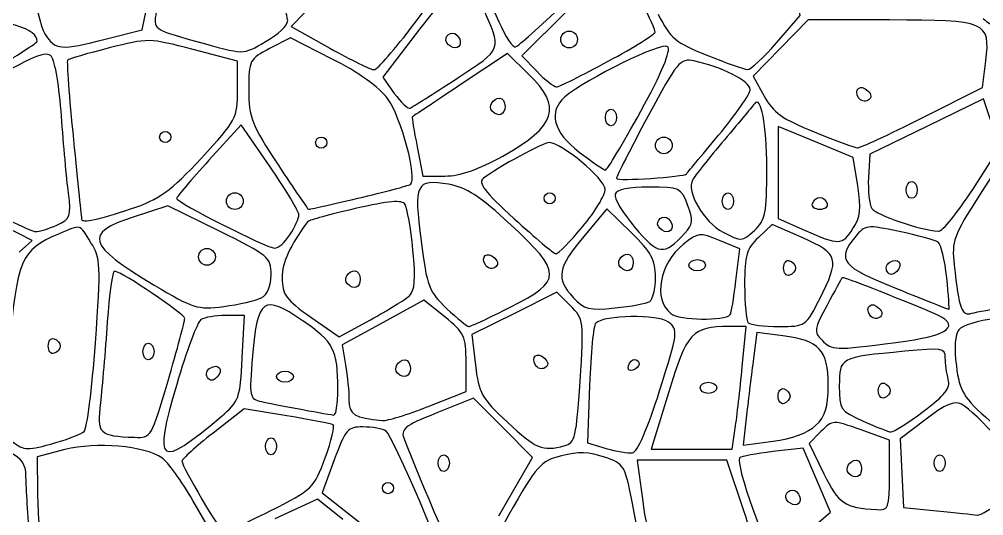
# Model space of a CAD drawing. Extents: x 1 to 601, y -4 to 449.
# Drawn here: x 318.7 to 448.6, y 280.4 to 347.2 of the extents above; entities that cross this region are included whole.
import ezdxf

# ---------------------------------------------------------------- set-up
doc = ezdxf.new("R2010")
doc.units = 0
doc.layers.get('0').update_dxf_attribs({"linetype": 'CONTINUOUS'})

msp = doc.modelspace()

# ---------------------------------------------------------------- linework, layer by layer
at = {"color": 7}
for points in [[(371.888093, 346.600628), (376.525215, 352.74903), (371.56098, 355.267253), (366.596745, 357.785483), (360.962655, 352.02222), (355.328558, 346.258965), (360.53976, 343.33203)], [(420.673875, 344.059155), (423.846788, 347.743538), (422.361375, 355.828448)], [(330.489315, 344.578905), (335.285933, 345.783773), (336.014333, 349.266405)], [(392.395943, 348.268883), (386.39898, 342.307095), (388.402793, 340.215563)], [(435.89193, 347.12403), (424.944585, 347.12403), (421.22886, 343.351583), (417.513128, 339.579128), (419.007053, 336.87138)], [(372.622605, 345.906773), (367.655213, 339.439523), (369.21783, 337.245023)], [(360.865253, 341.872335), (355.229543, 344.712998), (352.427753, 343.2756)], [(348.12597, 337.687575), (348.12597, 341.568518), (342.12972, 343.147448)], [(387.291998, 339.83691), (384.458018, 342.604215), (378.104498, 338.382465)], [(440.285828, 333.95382), (448.420703, 338.03361), (448.849448, 341.64132)], [(447.080175, 324.325298), (450.732953, 330.026565), (449.625788, 333.275903), (448.51863, 336.525233), (440.8848, 332.796758), (433.25097, 329.068283), (433.05558, 325.90866)], [(352.484798, 327.382673), (348.593618, 333.01146), (344.267423, 328.255245)], [(431.612873, 324.801938), (431.00097, 328.63182), (425.93847, 330.706208), (420.87597, 332.780595), (420.87597, 326.591115), (420.87597, 320.401635), (424.43847, 318.837593)], [(372.29334, 330.06153), (373.074735, 326.12403), (376.040993, 326.12403)], [(457.441852, 324.53121), (451.632727, 329.214862), (447.912382, 323.408122)], [(345.68847, 318.706793), (338.75097, 322.128083), (334.06347, 320.606648)], [(318.723113, 315.86013), (320.445248, 317.450587), (312.723113, 321.373868)], [(401.111077, 318.51597), (397.846185, 321.720217), (394.736077, 318.005543)], [(424.210605, 317.791373), (420.070845, 319.583715), (418.223408, 317.848133)], [(415.207162, 312.030533), (415.726162, 316.312035), (412.97457, 317.461725)], [(392.938852, 308.65206), (391.112242, 310.478663), (385.381185, 307.64286), (379.65012, 304.80705), (380.13516, 300.68016)], [(376.0374, 307.154115), (373.198838, 309.435255), (367.707668, 306.416265), (362.216505, 303.397275), (362.66298, 300.698152)], [(348.750892, 301.650503), (349.03992, 307.37403), (346.520445, 307.362555)], [(357.965018, 307.149203), (361.804057, 304.461713), (366.027518, 306.785438)], [(416.05521, 300.43653), (416.569785, 305.87403), (414.271702, 305.87403)], [(421.519807, 304.622528), (418.038637, 305.073038), (417.61224, 301.911038)], [(373.7949, 295.117523), (378.87597, 297.111008), (378.87597, 300.991995)], [(395.497275, 297.996877), (395.209028, 290.210175), (397.730003, 289.476443)], [(383.283248, 280.37403), (387.823095, 288.24903), (383.854868, 292.23555), (379.886633, 296.222062), (374.923733, 294.235275)], [(406.116885, 296.9505), (403.803172, 289.37403), (409.243717, 289.37403), (414.684255, 289.37403), (415.112445, 292.18653)], [(354.753645, 293.859217), (349.006313, 294.813922), (344.816145, 291.541358)], [(416.680762, 294.326625), (416.175667, 289.904213), (420.213322, 290.437973)], [(440.800478, 293.42013), (437.307533, 290.753062), (437.529255, 286.12605), (437.75097, 281.49903), (442.25097, 281.062613)], [(426.649118, 291.730507), (425.056628, 290.138025), (427.05525, 286.062915)], [(435.87597, 285.850875), (435.87597, 290.577712), (432.058785, 291.950355)], [(324.878685, 289.302248), (321.12597, 288.340455), (321.19167, 283.419742)], [(424.585298, 278.003355), (427.919633, 280.878623), (426.085298, 285.183075), (424.25097, 289.487535), (420.1644, 289.031707)], [(361.134578, 287.928802), (359.518178, 283.48491), (367.134578, 277.469145)], [(416.231468, 281.19654), (413.991953, 287.87403), (407.962335, 287.87403), (401.932725, 287.87403), (402.44628, 283.93653)], [(340.66185, 274.420725), (344.82273, 277.765005), (342.100568, 282.473003)], [(362.308628, 279.91734), (358.866285, 282.637462), (353.121128, 279.983032)], [(398.00412, 269.194425), (402.290512, 276.76482), (401.270745, 282.064575)]]:
    msp.add_lwpolyline(points, dxfattribs=at)
for points in [[(371.888093, 346.600628)], [(330.489315, 344.578905)], [(351.961358, 344.262135)], [(376.283003, 344.072205)], [(391.62597, 344.49903)], [(420.673875, 344.059155)], [(398.008095, 341.567078)], [(377.62311, 339.24903)], [(431.727668, 336.661695)], [(382.396358, 334.85364)], [(397.62597, 333.99903)], [(402.388485, 334.832708)], [(440.285828, 333.95382)], [(337.62597, 331.37403)], [(358.62597, 330.62403)], [(404.37597, 330.24903)], [(383.82825, 328.820093)], [(419.364488, 327.192262)], [(408.548798, 326.410928)], [(438.12597, 324.24903)], [(447.080175, 324.325298)], [(346.62597, 322.74903)], [(364.31934, 323.139975)], [(389.37597, 323.12403)], [(413.37597, 322.74903)], [(425.519723, 322.43028)], [(333.720915, 321.6897)], [(323.79174, 319.52907)], [(355.164713, 318.222645)], [(394.55613, 319.290615)], [(404.783003, 319.322205)], [(408.310103, 318.413123)], [(430.964115, 319.048043)], [(342.87597, 315.24903)], [(381.477668, 314.161695)], [(399.646358, 313.85364)], [(408.87597, 314.12403)], [(421.62597, 313.74903)], [(435.57339, 313.25688)], [(362.896358, 311.60364)], [(443.583998, 312.43653)], [(351.31347, 309.73677)], [(371.244225, 310.011638)], [(403.606688, 309.237112)], [(426.488333, 309.5991)], [(384.89472, 308.508458)], [(414.44412, 307.473577)], [(433.227668, 307.411695)], [(322.62597, 303.24903)], [(436.717883, 303.716408)], [(335.37597, 302.49903)], [(388.227667, 300.661695)], [(400.73847, 300.58653)], [(344.07339, 299.00688)], [(353.37597, 299.12403)], [(369.646358, 299.60364)], [(338.755838, 298.56153)], [(361.615733, 297.43653)], [(410.37597, 297.62403)], [(404.926253, 297.207848)], [(420.87597, 296.49903)], [(434.37597, 297.24903)], [(373.7949, 295.117523)], [(345.856417, 293.720723)], [(440.433413, 294.43653)], [(425.93847, 292.55361)], [(323.663955, 290.250465)], [(351.87597, 289.74903)], [(392.096085, 289.822583)], [(375.12597, 287.49903)], [(441.87597, 287.49903)], [(430.396358, 286.10364)], [(435.87597, 285.850875)], [(367.62597, 284.12403)], [(422.033003, 282.572205)], [(352.516328, 281.068905)]]:
    msp.add_lwpolyline(points, close=True, dxfattribs=at)
for points in [[(319.898385, 360.25215), (319.250573, 358.563968), (321.006233, 347.043488), (322.18563, 345.243495)], [(354.87597, 347.034428), (354.87597, 347.658233), (353.441595, 351.979598), (351.68847, 356.637465)], [(385.167563, 356.278275), (380.125283, 353.205893), (380.259233, 353.881133), (383.302065, 346.87407)], [(378.572888, 352.37403), (378.032295, 352.37403), (375.354668, 349.463768), (372.622605, 345.906773)], [(385.545968, 343.49907), (385.914338, 343.636545), (388.816575, 346.226798), (391.99539, 349.255185)], [(404.345055, 345.504578), (404.32803, 345.776528), (403.568678, 347.495805), (402.657555, 349.325198)], [(321.119558, 344.257958), (321.140558, 345.926333), (317.867963, 346.939935), (307.399928, 348.507233)], [(337.165365, 348.183848), (336.755348, 345.87105), (336.76059, 345.867098), (342.252953, 344.33961)], [(377.62311, 339.24903), (383.858625, 343.338045), (383.724428, 342.950115), (381.01908, 349.065998)], [(448.492095, 347.31153), (449.970195, 346.12773), (449.111798, 345.94548), (456.72648, 349.059825)], [(351.961358, 344.262135), (353.564393, 345.163095), (354.87597, 346.410623), (354.87597, 347.034428)], [(383.302065, 346.87407), (384.167843, 344.880345), (385.177605, 343.361595), (385.545968, 343.49907)], [(404.72541, 347.924468), (406.376558, 344.666093), (407.080193, 344.07318), (411.28791, 342.39462)], [(448.849448, 341.64132), (449.473755, 346.89459), (448.931505, 347.12403), (435.89193, 347.12403)], [(366.50097, 340.42866), (366.91347, 340.441635), (369.337673, 343.219013), (371.888093, 346.600628)], [(376.283003, 344.072205), (375.770693, 344.901128), (376.953803, 345.796193), (377.64636, 345.103643)], [(391.62597, 344.49903), (391.62597, 345.11778), (392.13222, 345.62403), (392.75097, 345.62403)], [(392.75097, 345.62403), (393.36972, 345.62403), (393.87597, 345.11778), (393.87597, 344.49903)], [(398.008095, 341.567078), (401.51043, 343.460753), (404.362058, 345.232628), (404.345055, 345.504578)], [(312.209168, 338.68653), (317.106353, 341.470905), (321.116033, 343.97805), (321.119558, 344.257958)], [(322.18563, 345.243495), (323.628855, 343.04085), (324.188115, 342.99609), (330.489315, 344.578905)], [(342.12972, 343.147448), (336.215535, 344.70477), (336.06063, 344.70765), (330.812115, 343.357605)], [(342.252953, 344.33961), (349.340595, 342.36846), (348.60249, 342.374348), (351.961358, 344.262135)], [(377.420235, 343.37403), (377.03208, 343.37403), (376.520325, 343.688213), (376.283003, 344.072205)], [(377.64636, 345.103643), (378.359453, 344.39055), (378.226553, 343.37403), (377.420235, 343.37403)], [(392.75097, 343.37403), (392.13222, 343.37403), (391.62597, 343.88028), (391.62597, 344.49903)], [(406.026623, 343.523378), (405.309053, 344.240948), (395.121315, 339.26244), (392.18847, 336.760988)], [(393.87597, 344.49903), (393.87597, 343.88028), (393.36972, 343.37403), (392.75097, 343.37403)], [(416.75097, 340.44462), (417.16347, 340.40622), (418.928783, 342.032738), (420.673875, 344.059155)], [(323.080538, 342.1896), (322.393493, 343.065052), (320.704755, 342.356745), (313.25097, 338.066775)], [(330.812115, 343.357605), (327.885375, 342.604778), (325.37325, 341.871308), (325.22961, 341.727675)], [(352.427753, 343.2756), (349.707345, 341.87994), (349.62597, 341.718728), (349.62597, 337.724903)], [(360.53976, 343.33203), (363.40593, 341.722215), (366.08847, 340.4157), (366.50097, 340.42866)], [(402.388485, 334.832708), (405.23025, 340.007985), (406.502618, 343.047383), (406.026623, 343.523378)], [(324.413235, 334.19079), (324.136515, 338.008755), (323.5368, 341.608223), (323.080538, 342.1896)], [(325.22961, 341.727675), (325.085978, 341.584043), (325.446893, 336.748838), (326.031638, 330.982778)], [(368.309168, 336.56997), (367.217213, 338.056575), (364.26861, 340.15689), (360.865253, 341.872335)], [(391.023413, 338.12403), (391.36266, 338.12403), (394.505768, 339.673403), (398.008095, 341.567078)], [(409.536518, 341.62182), (407.699258, 341.996378), (407.298645, 341.512568), (403.349018, 334.14927)], [(417.12597, 337.781648), (417.12597, 338.867768), (413.131508, 340.88892), (409.536518, 341.62182)], [(411.28791, 342.39462), (413.880098, 341.360535), (416.33847, 340.483035), (416.75097, 340.44462)], [(388.402793, 340.215563), (389.504888, 339.06522), (390.684173, 338.12403), (391.023413, 338.12403)], [(371.342513, 335.27478), (371.651648, 335.398118), (374.477918, 337.18653), (377.62311, 339.24903)], [(383.82825, 328.820093), (391.054868, 332.861445), (391.84896, 335.387153), (387.291998, 339.83691)], [(343.241543, 328.530998), (347.945145, 333.611325), (348.12597, 333.95031), (348.12597, 337.687575)], [(349.62597, 337.724903), (349.62597, 334.021808), (350.018633, 333.01557), (353.56347, 327.63471)], [(378.104498, 338.382465), (374.61006, 336.06051), (371.697188, 334.12434), (371.631458, 334.07988)], [(412.861298, 331.604213), (415.206863, 334.412063), (417.12597, 337.191908), (417.12597, 337.781648)], [(431.72769, 336.661695), (431.015033, 337.814805), (431.991203, 338.558798), (432.95382, 337.59618)], [(432.95382, 337.59618), (433.492455, 337.057545), (433.505393, 336.63804), (432.99312, 336.32145)], [(371.382855, 325.003283), (372.396495, 325.62975), (370.158233, 334.052633), (368.309168, 336.56997)], [(369.21783, 337.245023), (370.07727, 336.038048), (371.033378, 335.151435), (371.342513, 335.27478)], [(382.396358, 334.85364), (381.79716, 335.452838), (382.4745, 336.62403), (383.420235, 336.62403)], [(383.420235, 336.62403), (383.80839, 336.62403), (384.12597, 336.11778), (384.12597, 335.49903)], [(392.18847, 336.760988), (389.884838, 334.796205), (390.603803, 332.001833), (394.09404, 329.35467)], [(419.364488, 327.192263), (419.354588, 333.04371), (418.582575, 337.053525), (417.69711, 335.85231)], [(419.007053, 336.87138), (420.21912, 334.674495), (421.491473, 333.76638), (425.75097, 332.058075)], [(432.99312, 336.32145), (432.57318, 336.061913), (432.003728, 336.215025), (431.727668, 336.661695)], [(384.12597, 335.49903), (384.12597, 334.339223), (383.241, 334.009005), (382.396358, 334.85364)], [(397.62597, 333.99903), (397.62597, 334.61778), (397.96347, 335.12403), (398.37597, 335.12403)], [(398.37597, 335.12403), (398.78847, 335.12403), (399.12597, 334.61778), (399.12597, 333.99903)], [(417.69711, 335.85231), (417.553883, 335.658007), (415.737068, 333.47403), (413.659748, 330.99903)], [(325.347225, 323.84157), (325.110248, 325.71567), (324.689955, 330.372817), (324.413235, 334.19079)], [(371.631458, 334.07988), (371.565758, 334.035405), (371.863575, 332.227155), (372.29334, 330.06153)], [(398.37597, 332.87403), (397.96347, 332.87403), (397.62597, 333.38028), (397.62597, 333.99903)], [(397.634663, 326.91717), (397.84569, 326.89347), (399.984915, 330.455438), (402.388485, 334.832708)], [(399.12597, 333.99903), (399.12597, 333.38028), (398.78847, 332.87403), (398.37597, 332.87403)], [(403.349018, 334.14927), (401.026343, 329.8191), (399.12597, 326.056478), (399.12597, 325.787888)], [(431.575965, 329.91327), (431.89221, 329.89167), (435.81165, 331.70994), (440.285828, 333.95382)], [(337.62597, 331.37403), (337.62597, 331.78653), (337.96347, 332.12403), (338.37597, 332.12403)], [(338.37597, 330.62403), (337.96347, 330.62403), (337.62597, 330.96153), (337.62597, 331.37403)], [(338.37597, 332.12403), (338.78847, 332.12403), (339.12597, 331.78653), (339.12597, 331.37403)], [(339.12597, 331.37403), (339.12597, 330.96153), (338.78847, 330.62403), (338.37597, 330.62403)], [(358.62597, 330.62403), (358.62597, 331.03653), (358.96347, 331.37403), (359.37597, 331.37403)], [(359.37597, 331.37403), (359.78847, 331.37403), (360.12597, 331.03653), (360.12597, 330.62403)], [(404.37597, 330.24903), (404.37597, 330.86778), (404.88222, 331.37403), (405.50097, 331.37403)], [(405.50097, 331.37403), (406.11972, 331.37403), (406.62597, 330.86778), (406.62597, 330.24903)], [(408.548798, 326.410928), (408.575123, 326.459378), (410.515725, 328.796363), (412.861298, 331.604213)], [(425.75097, 332.058075), (428.63847, 330.900015), (431.25972, 329.934855), (431.575965, 329.91327)], [(326.031638, 330.982778), (326.616383, 325.216718), (327.10182, 320.414655), (327.110393, 320.31153)], [(359.37597, 329.87403), (358.96347, 329.87403), (358.62597, 330.21153), (358.62597, 330.62403)], [(360.12597, 330.62403), (360.12597, 330.21153), (359.78847, 329.87403), (359.37597, 329.87403)], [(390.103553, 330.62403), (389.278883, 330.62403), (383.20629, 327.347048), (381.236123, 325.838858)], [(397.59672, 324.353115), (397.567845, 325.731803), (391.722068, 330.62403), (390.103553, 330.62403)], [(405.50097, 329.12403), (404.88222, 329.12403), (404.37597, 329.63028), (404.37597, 330.24903)], [(406.62597, 330.24903), (406.62597, 329.63028), (406.11972, 329.12403), (405.50097, 329.12403)], [(413.659748, 330.99903), (411.582428, 328.52403), (409.657898, 326.112023), (409.383008, 325.639013)], [(333.720915, 321.6897), (337.646408, 323.015363), (339.105885, 324.064103), (343.241543, 328.530998)], [(376.040993, 326.12403), (378.051803, 326.12403), (380.56011, 326.99244), (383.82825, 328.820093)], [(394.09404, 329.35467), (395.83035, 328.037768), (397.423628, 326.940893), (397.634663, 326.91717)], [(344.267423, 328.255245), (341.88801, 325.639328), (339.926543, 323.320913), (339.908595, 323.10321)], [(356.37597, 320.912573), (356.37597, 321.3753), (354.624938, 324.286845), (352.484798, 327.382673)], [(353.56347, 327.63471), (355.729095, 324.347415), (357.572273, 321.650213), (357.659423, 321.64092)], [(417.68847, 318.81564), (419.201198, 320.22291), (419.374778, 321.090473), (419.364488, 327.192262)], [(399.12597, 325.787888), (399.12597, 325.412115), (408.337208, 326.021168), (408.548798, 326.410928)], [(433.05558, 325.90866), (432.94812, 324.170865), (433.15038, 322.305165), (433.505048, 321.76266)], [(364.31934, 323.139975), (367.895138, 323.973743), (371.07372, 324.812228), (371.382855, 325.003283)], [(376.52949, 325.015335), (372.136793, 325.757475), (371.82504, 325.116308), (372.817815, 317.38176)], [(384.851415, 319.617038), (380.792858, 323.374635), (378.87429, 324.619185), (376.52949, 325.015335)], [(381.236123, 325.838858), (380.439068, 325.228695), (381.324323, 324.055583), (385.361123, 320.372535)], [(403.524045, 324.62403), (400.774673, 324.62403), (399.137918, 324.289733), (398.933925, 323.68653)], [(408.69978, 322.232588), (407.830448, 324.535725), (407.639333, 324.62403), (403.524045, 324.62403)], [(409.383008, 325.639013), (408.47145, 324.07044), (410.869763, 319.920338), (413.471468, 318.56424)], [(430.964115, 319.048043), (431.972985, 320.58777), (432.102563, 321.73701), (431.612873, 324.801938)], [(438.12597, 324.24903), (438.12597, 324.86778), (438.46347, 325.37403), (438.87597, 325.37403)], [(438.87597, 325.37403), (439.28847, 325.37403), (439.62597, 324.86778), (439.62597, 324.24903)], [(323.79174, 319.52907), (325.626053, 320.36484), (325.745108, 320.694907), (325.347225, 323.84157)], [(346.62597, 322.74903), (346.62597, 323.36778), (347.13222, 323.87403), (347.75097, 323.87403)], [(347.75097, 323.87403), (348.36972, 323.87403), (348.87597, 323.36778), (348.87597, 322.74903)], [(389.37597, 323.12403), (389.37597, 323.53653), (389.71347, 323.87403), (390.12597, 323.87403)], [(390.12597, 323.87403), (390.53847, 323.87403), (390.87597, 323.53653), (390.87597, 323.12403)], [(394.55613, 319.290615), (396.244545, 321.307238), (397.612808, 323.585363), (397.59672, 324.353115)], [(398.933925, 323.68653), (398.75955, 323.170905), (399.95598, 321.157208), (401.592653, 319.21164)], [(413.37597, 322.74903), (413.37597, 323.36778), (413.71347, 323.87403), (414.12597, 323.87403)], [(414.12597, 323.87403), (414.53847, 323.87403), (414.87597, 323.36778), (414.87597, 322.74903)], [(438.87597, 323.12403), (438.46347, 323.12403), (438.12597, 323.63028), (438.12597, 324.24903)], [(439.62597, 324.24903), (439.62597, 323.63028), (439.28847, 323.12403), (438.87597, 323.12403)], [(442.464188, 318.691095), (442.993958, 318.654195), (445.071158, 321.1896), (447.080175, 324.325298)], [(447.912382, 323.408122), (444.50847, 318.095272), (444.22524, 317.30997), (444.58242, 314.17521)], [(312.31347, 322.83375), (316.541595, 320.544615), (320.406968, 318.660968), (320.903183, 318.647857)], [(339.908595, 323.10321), (339.867345, 322.602653), (351.95541, 316.477868), (353.102213, 316.418265)], [(347.75097, 321.62403), (347.13222, 321.62403), (346.62597, 322.13028), (346.62597, 322.74903)], [(348.87597, 322.74903), (348.87597, 322.13028), (348.36972, 321.62403), (347.75097, 321.62403)], [(357.659423, 321.64092), (357.74658, 321.63162), (360.743535, 322.3062), (364.31934, 323.139975)], [(370.667078, 322.30752), (370.275495, 322.941105), (368.500898, 322.789005), (363.96672, 321.733223)], [(371.718608, 316.179893), (371.433225, 319.07607), (370.960035, 321.833498), (370.667078, 322.30752)], [(390.12597, 322.37403), (389.71347, 322.37403), (389.37597, 322.71153), (389.37597, 323.12403)], [(390.87597, 323.12403), (390.87597, 322.71153), (390.53847, 322.37403), (390.12597, 322.37403)], [(408.310103, 318.413123), (409.412205, 319.630935), (409.469573, 320.193188), (408.69978, 322.232588)], [(414.12597, 321.62403), (413.71347, 321.62403), (413.37597, 322.13028), (413.37597, 322.74903)], [(414.87597, 322.74903), (414.87597, 322.13028), (414.53847, 321.62403), (414.12597, 321.62403)], [(426.50097, 321.62403), (425.813468, 321.62403), (425.371905, 321.986843), (425.519723, 322.43028)], [(425.519723, 322.43028), (425.667533, 322.873717), (426.109095, 323.23653), (426.50097, 323.23653)], [(426.50097, 323.23653), (426.892845, 323.23653), (427.334408, 322.873717), (427.482218, 322.43028)], [(427.482218, 322.43028), (427.630035, 321.986843), (427.188473, 321.62403), (426.50097, 321.62403)], [(327.110393, 320.31153), (327.154343, 319.782803), (329.558483, 320.284005), (333.720915, 321.6897)], [(355.164713, 318.222645), (355.830908, 319.239383), (356.37597, 320.449845), (356.37597, 320.912573)], [(363.96672, 321.733223), (360.574478, 320.943338), (357.707033, 320.173763), (357.594615, 320.02305)], [(404.783003, 319.322205), (404.270693, 320.151128), (405.453803, 321.046193), (406.14636, 320.353643)], [(433.505048, 321.76266), (434.080628, 320.882257), (439.964093, 318.865162), (442.464188, 318.691095)], [(320.903183, 318.647857), (321.399398, 318.634733), (322.699245, 319.031295), (323.79174, 319.52907)], [(328.384995, 317.15289), (326.7372, 319.755405), (327.184628, 319.636057), (324.03006, 318.31452)], [(334.06347, 320.606648), (327.3645, 318.432345), (327.844072, 316.876665), (336.883897, 311.457555)], [(357.594615, 320.02305), (355.09851, 316.676738), (354.12597, 314.546978), (354.12597, 312.42708)], [(384.89469, 308.508458), (391.875338, 312.02385), (391.87107, 313.117883), (384.851415, 319.617038)], [(385.361123, 320.372535), (388.188038, 317.793345), (390.72267, 315.66981), (390.99363, 315.653565)], [(406.14636, 320.353643), (406.859453, 319.64055), (406.726553, 318.62403), (405.920235, 318.62403)], [(437.160248, 318.66981), (432.800063, 319.5951), (432.597938, 319.569338), (431.260673, 317.91789)], [(324.03006, 318.31452), (318.946177, 316.18473), (318.402368, 314.901173), (317.35833, 302.567265)], [(352.62597, 312.856155), (352.62597, 315.173617), (352.306462, 315.44307), (345.68847, 318.706793)], [(353.102213, 316.418265), (353.570393, 316.393965), (354.498518, 317.205908), (355.164713, 318.222645)], [(390.99363, 315.653565), (391.264598, 315.63729), (392.867723, 317.273993), (394.55613, 319.290615)], [(404.37597, 312.512137), (404.37597, 314.82546), (403.808887, 315.868268), (401.111077, 318.51597)], [(401.592653, 319.21164), (404.744235, 315.46527), (405.555098, 315.36888), (408.310103, 318.413123)], [(405.920235, 318.62403), (405.53208, 318.62403), (405.020325, 318.938213), (404.783003, 319.322205)], [(412.97457, 317.461725), (410.357805, 318.555083), (410.11992, 318.529035), (408.119745, 316.930223)], [(413.471468, 318.56424), (415.932015, 317.281718), (416.046975, 317.288565), (417.68847, 318.81564)], [(424.43847, 318.837593), (429.12741, 316.779008), (429.484943, 316.790535), (430.964115, 319.048043)], [(442.41276, 317.230358), (442.007055, 317.495092), (439.64343, 318.142845), (437.160248, 318.66981)], [(328.97907, 303.648307), (329.738077, 314.192032), (329.69913, 315.077355), (328.384995, 317.15289)], [(372.817815, 317.38176), (373.600635, 311.282978), (373.877865, 310.552808), (376.261575, 308.31153)], [(394.736077, 318.005543), (391.186028, 313.765395), (390.938475, 312.334462), (393.31347, 309.782377)], [(408.119745, 316.930223), (404.910413, 314.364885), (404.036948, 309.529125), (406.43847, 307.62222)], [(418.223408, 317.848133), (416.647995, 316.368113), (416.37597, 315.432405), (416.37597, 311.493293)], [(426.488333, 309.5991), (429.214403, 314.97873), (429.010148, 315.713378), (424.210605, 317.791373)], [(431.260673, 317.91789), (428.727863, 314.79), (429.411758, 313.935833), (436.81533, 310.980278)], [(443.583998, 312.43653), (443.345528, 314.808405), (442.818465, 316.96563), (442.41276, 317.230358)], [(342.87597, 315.24903), (342.87597, 315.86778), (343.38222, 316.37403), (344.00097, 316.37403)], [(344.00097, 316.37403), (344.61972, 316.37403), (345.12597, 315.86778), (345.12597, 315.24903)], [(371.244225, 310.011638), (371.989665, 310.68894), (372.108023, 312.22794), (371.718608, 316.179893)], [(381.47769, 314.161695), (380.765033, 315.314805), (381.741203, 316.058798), (382.70382, 315.09618)], [(399.646358, 313.85364), (399.04716, 314.452837), (399.7245, 315.62403), (400.670235, 315.62403)], [(400.670235, 315.62403), (401.05839, 315.62403), (401.37597, 315.11778), (401.37597, 314.49903)], [(344.00097, 314.12403), (343.38222, 314.12403), (342.87597, 314.63028), (342.87597, 315.24903)], [(345.12597, 315.24903), (345.12597, 314.63028), (344.61972, 314.12403), (344.00097, 314.12403)], [(382.70382, 315.09618), (383.242455, 314.557545), (383.255393, 314.13804), (382.74312, 313.82145)], [(401.37597, 314.49903), (401.37597, 313.339223), (400.491, 313.009005), (399.646358, 313.85364)], [(408.87597, 314.12403), (408.87597, 314.53653), (409.38222, 314.87403), (410.00097, 314.87403)], [(410.00097, 314.87403), (410.61972, 314.87403), (411.12597, 314.53653), (411.12597, 314.12403)], [(421.62597, 313.74903), (421.62597, 314.436533), (421.988783, 314.878095), (422.43222, 314.730278)], [(422.43222, 314.730278), (422.875658, 314.582468), (423.23847, 314.140905), (423.23847, 313.74903)], [(435.57339, 313.256858), (435.313853, 313.676798), (435.466965, 314.24625), (435.913635, 314.52231)], [(435.913635, 314.52231), (437.066745, 315.234968), (437.810738, 314.258798), (436.84812, 313.29618)], [(331.535205, 313.321215), (331.279043, 313.35024), (330.847958, 310.252155), (330.577252, 306.43653)], [(341.00097, 306.93687), (341.00097, 307.559692), (332.64525, 313.19535), (331.535205, 313.321215)], [(362.896358, 311.60364), (362.29716, 312.202838), (362.9745, 313.37403), (363.920235, 313.37403)], [(363.920235, 313.37403), (364.30839, 313.37403), (364.62597, 312.86778), (364.62597, 312.24903)], [(382.74312, 313.82145), (382.32318, 313.561913), (381.753728, 313.715025), (381.477668, 314.161695)], [(410.00097, 313.37403), (409.38222, 313.37403), (408.87597, 313.71153), (408.87597, 314.12403)], [(411.12597, 314.12403), (411.12597, 313.71153), (410.61972, 313.37403), (410.00097, 313.37403)], [(422.43222, 312.767783), (421.988783, 312.619965), (421.62597, 313.061528), (421.62597, 313.74903)], [(423.23847, 313.74903), (423.23847, 313.357155), (422.875658, 312.915593), (422.43222, 312.767783)], [(436.84812, 313.29618), (436.309485, 312.757545), (435.88998, 312.744608), (435.57339, 313.25688)], [(444.58242, 314.17521), (445.277033, 308.07897), (445.575743, 307.26057), (446.963453, 307.651627)], [(351.31347, 309.73677), (352.151318, 310.17726), (352.62597, 311.305358), (352.62597, 312.856155)], [(354.12597, 312.42708), (354.12597, 310.160618), (354.606045, 309.500618), (357.965018, 307.149203)], [(364.62597, 312.24903), (364.62597, 311.089223), (363.741, 310.759005), (362.896358, 311.60364)], [(403.606688, 309.237112), (404.029792, 309.498607), (404.37597, 310.972365), (404.37597, 312.512137)], [(414.44412, 307.473578), (414.578348, 307.625077), (414.92172, 309.675705), (415.207162, 312.030533)], [(429.50148, 312.435285), (429.434355, 312.332842), (428.519858, 310.67706), (427.469213, 308.755755)], [(441.680843, 307.715198), (434.157735, 310.836848), (429.609135, 312.599648), (429.50148, 312.435285)], [(443.884283, 308.167778), (443.957633, 308.143703), (443.822483, 310.064655), (443.583998, 312.43653)], [(336.883897, 311.457555), (342.125512, 308.315362), (342.751627, 308.122253), (346.25097, 308.56851)], [(416.37597, 311.493293), (416.37597, 308.952698), (416.60097, 306.649028), (416.875973, 306.374033)], [(436.81533, 310.980278), (440.629935, 309.457463), (443.810963, 308.191838), (443.884283, 308.167778)], [(346.25097, 308.56851), (348.31347, 308.831535), (350.591595, 309.357247), (351.31347, 309.73677)], [(356.808278, 306.698715), (351.614925, 310.247715), (350.78106, 309.654187), (350.134088, 301.94817)], [(366.027518, 306.785438), (368.350417, 308.063483), (370.697932, 309.515273), (371.244225, 310.011638)], [(393.31347, 309.782377), (394.801238, 308.183678), (395.464732, 308.015955), (398.919188, 308.365357)], [(398.919188, 308.365357), (401.074208, 308.58333), (403.183583, 308.975617), (403.606688, 309.237112)], [(420.988335, 305.87403), (424.566585, 305.87403), (424.61853, 305.909205), (426.488333, 309.5991)], [(433.22769, 307.411695), (432.515033, 308.564805), (433.491203, 309.308798), (434.45382, 308.34618)], [(376.261575, 308.31153), (377.687393, 306.970905), (379.036103, 305.87403), (379.25871, 305.87403)], [(379.25871, 305.87403), (379.481318, 305.87403), (382.017518, 307.059525), (384.89472, 308.508458)], [(394.228327, 298.538055), (394.754497, 306.656423), (394.728195, 306.86271), (392.938852, 308.65206)], [(427.469213, 308.755755), (425.721983, 305.560628), (425.660873, 305.160555), (426.753173, 304.068255)], [(434.45382, 308.34618), (434.992455, 307.807545), (435.005393, 307.38804), (434.49312, 307.07145)], [(436.717883, 303.716408), (444.11016, 304.66443), (445.783628, 306.012788), (441.680843, 307.715198)], [(446.963453, 307.651627), (447.671587, 307.851187), (449.76972, 308.225925), (451.62597, 308.48439)], [(330.577252, 306.43653), (330.306547, 302.620905), (329.89056, 297.758633), (329.65284, 295.631483)], [(338.755837, 298.56153), (339.99066, 302.789655), (341.00097, 306.558555), (341.00097, 306.93687)], [(343.171252, 306.800055), (342.714907, 306.496995), (341.253637, 302.573078), (339.923977, 298.08024)], [(346.520445, 307.362555), (345.13473, 307.356555), (343.627597, 307.103115), (343.171252, 306.800055)], [(361.615733, 297.43653), (361.600282, 302.804265), (361.101848, 303.764602), (356.808278, 306.698715)], [(378.87597, 300.991995), (378.87597, 304.581217), (378.662573, 305.044477), (376.0374, 307.154115)], [(406.13355, 306.45483), (404.712832, 307.52163), (397.43058, 307.428645), (396.331613, 306.32967)], [(404.926252, 297.207848), (407.41506, 305.096347), (407.462175, 305.45718), (406.13355, 306.45483)], [(406.43847, 307.62222), (407.590913, 306.70713), (413.665118, 306.594353), (414.44412, 307.473577)], [(434.49312, 307.07145), (434.07318, 306.811913), (433.503728, 306.965025), (433.227668, 307.411695)], [(450.12597, 306.939098), (447.85722, 306.671108), (445.63761, 305.99985), (445.193505, 305.447423)], [(396.331613, 306.32967), (396.03126, 306.029317), (395.655802, 302.279558), (395.497275, 297.996877)], [(414.271702, 305.87403), (409.32102, 305.87403), (408.601538, 305.086725), (406.116885, 296.9505)], [(416.875973, 306.374033), (417.150968, 306.09903), (419.001533, 305.87403), (420.988335, 305.87403)], [(445.193505, 305.447423), (444.694995, 304.827323), (444.57567, 302.964878), (444.881632, 300.579878)], [(322.62597, 303.24903), (322.62597, 303.936532), (322.988782, 304.378095), (323.43222, 304.230277)], [(323.43222, 304.230277), (323.875657, 304.082468), (324.23847, 303.640905), (324.23847, 303.24903)], [(427.62597, 298.013528), (427.62597, 302.708723), (426.446888, 303.9849), (421.519807, 304.622528)], [(426.753173, 304.068255), (428.1756, 302.645827), (428.328015, 302.64045), (436.717883, 303.716408)], [(323.43222, 302.267783), (322.988782, 302.119965), (322.62597, 302.561528), (322.62597, 303.24903)], [(324.23847, 303.24903), (324.23847, 302.857155), (323.875657, 302.415593), (323.43222, 302.267783)], [(327.458895, 291.74589), (327.84825, 292.08633), (328.532332, 297.442425), (328.97907, 303.648307)], [(335.37597, 302.49903), (335.37597, 303.11778), (335.71347, 303.62403), (336.12597, 303.62403)], [(336.12597, 303.62403), (336.53847, 303.62403), (336.87597, 303.11778), (336.87597, 302.49903)], [(388.22769, 300.661695), (387.515032, 301.814805), (388.491202, 302.558797), (389.45382, 301.59618)], [(437.93847, 302.54721), (429.115477, 301.70241), (429.12597, 301.70796), (429.12597, 297.886973)], [(443.386207, 301.658437), (443.376757, 302.955383), (442.942103, 303.026303), (437.93847, 302.54721)], [(336.12597, 301.37403), (335.71347, 301.37403), (335.37597, 301.88028), (335.37597, 302.49903)], [(336.87597, 302.49903), (336.87597, 301.88028), (336.53847, 301.37403), (336.12597, 301.37403)], [(345.856417, 293.720715), (348.342517, 295.825913), (348.47511, 296.189167), (348.750892, 301.650503)], [(350.134088, 301.94817), (349.665773, 296.37009), (349.71147, 296.132767), (351.324023, 295.76865)], [(369.646358, 299.60364), (369.04716, 300.202837), (369.7245, 301.37403), (370.670235, 301.37403)], [(370.670235, 301.37403), (371.05839, 301.37403), (371.37597, 300.86778), (371.37597, 300.24903)], [(389.45382, 301.59618), (389.992455, 301.057545), (390.005392, 300.63804), (389.49312, 300.32145)], [(400.73847, 300.58653), (400.90347, 301.08153), (401.283158, 301.461217), (401.58222, 301.43028)], [(401.58222, 301.43028), (402.478995, 301.337513), (402.305325, 300.308812), (401.33847, 299.98653)], [(417.61224, 301.911038), (417.377722, 300.17193), (416.958555, 296.75895), (416.680762, 294.326625)], [(443.799172, 298.74903), (443.577675, 299.57403), (443.39184, 300.88326), (443.386207, 301.658437)], [(344.07339, 299.006858), (343.813852, 299.426798), (343.966965, 299.99625), (344.413635, 300.27231)], [(344.413635, 300.27231), (345.566745, 300.984968), (346.310737, 300.008798), (345.34812, 299.04618)], [(362.66298, 300.698152), (362.908545, 299.213633), (363.113175, 297.09438), (363.117713, 295.988693)], [(371.37597, 300.24903), (371.37597, 299.089223), (370.491, 298.759005), (369.646358, 299.60364)], [(380.13516, 300.68016), (380.574473, 296.94225), (380.979818, 296.217607), (384.435578, 292.99224)], [(389.49312, 300.32145), (389.07318, 300.061913), (388.503727, 300.215025), (388.227667, 300.661695)], [(401.33847, 299.98653), (400.84347, 299.82153), (400.57347, 300.09153), (400.73847, 300.58653)], [(415.112445, 292.18653), (415.347945, 293.733405), (415.77219, 297.445905), (416.05521, 300.43653)], [(444.881632, 300.579878), (445.328392, 297.09741), (445.777462, 296.362597), (449.439098, 293.122553)], [(345.34812, 299.04618), (344.809485, 298.507545), (344.38998, 298.494608), (344.07339, 299.00688)], [(353.37597, 299.12403), (353.37597, 299.53653), (353.88222, 299.87403), (354.50097, 299.87403)], [(354.50097, 298.37403), (353.88222, 298.37403), (353.37597, 298.71153), (353.37597, 299.12403)], [(354.50097, 299.87403), (355.11972, 299.87403), (355.62597, 299.53653), (355.62597, 299.12403)], [(355.62597, 299.12403), (355.62597, 298.71153), (355.11972, 298.37403), (354.50097, 298.37403)], [(440.433413, 294.43653), (443.32587, 296.595233), (444.108277, 297.59772), (443.799172, 298.74903)], [(334.255838, 290.96103), (336.484073, 290.875058), (336.537225, 290.96478), (338.755838, 298.56153)], [(339.923977, 298.08024), (336.702915, 287.196413), (337.478542, 286.626435), (345.856417, 293.720723)], [(361.06347, 293.95791), (361.372845, 293.911785), (361.621365, 295.477155), (361.615733, 297.43653)], [(392.096085, 289.822583), (393.556845, 290.2146), (393.73644, 290.948678), (394.228327, 298.538055)], [(410.37597, 297.62403), (410.37597, 298.03653), (410.88222, 298.37403), (411.50097, 298.37403)], [(411.50097, 296.87403), (410.88222, 296.87403), (410.37597, 297.21153), (410.37597, 297.62403)], [(411.50097, 298.37403), (412.11972, 298.37403), (412.62597, 298.03653), (412.62597, 297.62403)], [(412.62597, 297.62403), (412.62597, 297.21153), (412.11972, 296.87403), (411.50097, 296.87403)], [(420.87597, 296.49903), (420.87597, 297.186532), (421.238782, 297.628095), (421.68222, 297.480277)], [(421.68222, 297.480277), (422.125657, 297.332468), (422.48847, 296.890905), (422.48847, 296.49903)], [(425.93847, 292.55361), (427.266945, 293.79894), (427.62597, 294.960577), (427.62597, 298.013528)], [(429.12597, 297.886973), (429.12597, 294.698017), (429.255877, 294.504802), (432.31347, 293.146253)], [(434.37597, 297.24903), (434.37597, 297.936532), (434.738782, 298.378095), (435.18222, 298.230277)], [(435.18222, 298.230277), (435.625657, 298.082468), (435.98847, 297.640905), (435.98847, 297.24903)], [(401.293673, 288.87087), (401.925458, 288.948525), (403.357005, 292.234005), (404.926253, 297.207848)], [(421.68222, 295.517783), (421.238783, 295.369965), (420.87597, 295.811528), (420.87597, 296.49903)], [(422.48847, 296.49903), (422.48847, 296.107155), (422.125658, 295.665593), (421.68222, 295.517783)], [(435.18222, 296.267783), (434.738783, 296.119965), (434.37597, 296.561528), (434.37597, 297.24903)], [(435.98847, 297.24903), (435.98847, 296.857155), (435.625658, 296.415593), (435.18222, 296.267783)], [(329.65284, 295.631483), (329.180085, 291.401243), (329.43045, 291.14721), (334.255838, 290.96103)], [(351.324023, 295.76865), (352.78575, 295.438582), (359.47887, 294.194212), (361.06347, 293.95791)], [(363.117713, 295.988693), (363.125813, 294.021907), (363.856268, 293.57244), (367.6074, 293.226165)], [(367.6074, 293.226165), (368.215935, 293.16999), (371.00031, 294.021097), (373.7949, 295.117523)], [(445.55361, 295.412753), (444.616868, 295.914083), (443.396903, 295.402627), (440.800478, 293.42013)], [(453.87597, 286.108853), (453.87597, 287.289098), (447.57888, 294.32886), (445.55361, 295.412753)], [(360.979778, 292.64673), (360.71643, 292.78851), (357.91467, 293.334128), (354.753645, 293.859217)], [(374.923733, 294.235275), (370.431158, 292.436775), (370.019438, 292.094513), (370.579283, 290.623762)], [(436.082948, 291.67701), (436.40304, 291.64791), (438.36075, 292.889655), (440.433413, 294.43653)], [(359.915985, 288.201368), (360.764415, 290.504542), (361.243118, 292.504957), (360.979778, 292.64673)], [(365.00097, 292.361873), (362.933145, 292.371847), (362.620095, 292.012882), (361.134578, 287.928802)], [(368.123108, 291.796177), (367.64343, 292.101368), (366.23847, 292.355925), (365.00097, 292.361873)], [(384.435578, 292.99224), (388.275773, 289.408065), (389.171085, 289.037618), (392.096085, 289.822583)], [(420.213322, 290.437973), (422.711685, 290.768243), (424.894305, 291.574793), (425.93847, 292.55361)], [(432.058785, 291.950355), (428.269245, 293.313053), (428.230065, 293.311462), (426.649118, 291.730507)], [(432.31347, 293.146253), (434.066595, 292.36731), (435.762862, 291.706147), (436.082948, 291.67701)], [(323.663955, 290.250465), (325.361812, 290.732505), (327.069533, 291.405442), (327.458895, 291.74589)], [(344.816145, 291.541358), (342.511545, 289.74144), (340.62597, 288.029302), (340.62597, 287.736593)], [(351.87597, 289.74903), (351.87597, 290.36778), (352.21347, 290.87403), (352.62597, 290.87403)], [(352.62597, 290.87403), (353.03847, 290.87403), (353.37597, 290.36778), (353.37597, 289.74903)], [(376.62597, 272.025847), (376.62597, 273.417127), (368.946878, 291.27207), (368.123108, 291.796177)], [(317.78724, 290.379765), (319.463093, 289.154355), (319.778722, 289.14741), (323.663955, 290.250465)], [(337.939688, 288.184335), (335.597235, 289.817932), (329.070458, 290.37657), (324.878685, 289.302248)], [(352.62597, 288.62403), (352.21347, 288.62403), (351.87597, 289.13028), (351.87597, 289.74903)], [(353.37597, 289.74903), (353.37597, 289.13028), (353.03847, 288.62403), (352.62597, 288.62403)], [(370.579283, 290.623762), (372.510525, 285.550237), (378.340598, 272.089237), (378.525338, 272.27718)], [(319.630463, 285.79227), (319.627463, 287.266245), (319.04424, 288.136335), (317.538, 288.91524)], [(375.12597, 287.49903), (375.12597, 288.11778), (375.46347, 288.62403), (375.87597, 288.62403)], [(375.87597, 288.62403), (376.28847, 288.62403), (376.62597, 288.11778), (376.62597, 287.49903)], [(391.725525, 288.47832), (388.900035, 287.76114), (388.406843, 287.207542), (384.59376, 280.473082)], [(397.505947, 288.306555), (395.488013, 288.99921), (393.95691, 289.044712), (391.725525, 288.47832)], [(401.270745, 282.064575), (400.286572, 287.17929), (400.155135, 287.397217), (397.505947, 288.306555)], [(397.730003, 289.476443), (399.116535, 289.072882), (400.720185, 288.800377), (401.293673, 288.87087)], [(420.1644, 289.031707), (417.916785, 288.781005), (415.909868, 288.407925), (415.704578, 288.202635)], [(441.87597, 287.49903), (441.87597, 288.11778), (442.21347, 288.62403), (442.62597, 288.62403)], [(442.62597, 288.62403), (443.03847, 288.62403), (443.37597, 288.11778), (443.37597, 287.49903)], [(342.100568, 282.473003), (340.60338, 285.062392), (338.730983, 287.6325), (337.939688, 288.184335)], [(340.62597, 287.736593), (340.62597, 286.996388), (345.866355, 278.12403), (346.303545, 278.12403)], [(352.516328, 281.068905), (358.196175, 283.924672), (358.420058, 284.140477), (359.915985, 288.201368)], [(375.87597, 286.37403), (375.46347, 286.37403), (375.12597, 286.88028), (375.12597, 287.49903)], [(376.62597, 287.49903), (376.62597, 286.88028), (376.28847, 286.37403), (375.87597, 286.37403)], [(415.704578, 288.202635), (415.030785, 287.528842), (419.447055, 275.123978), (420.359985, 275.126055)], [(430.396358, 286.10364), (429.79716, 286.702837), (430.4745, 287.87403), (431.420235, 287.87403)], [(431.420235, 287.87403), (431.80839, 287.87403), (432.12597, 287.36778), (432.12597, 286.74903)], [(442.62597, 286.37403), (442.21347, 286.37403), (441.87597, 286.88028), (441.87597, 287.49903)], [(443.37597, 287.49903), (443.37597, 286.88028), (443.03847, 286.37403), (442.62597, 286.37403)], [(320.108543, 277.666425), (319.848068, 281.01186), (319.632938, 284.668485), (319.630463, 285.79227)], [(427.05525, 286.062915), (429.047963, 281.999857), (429.797003, 281.491965), (434.18847, 281.226165)], [(432.12597, 286.74903), (432.12597, 285.589223), (431.241, 285.259005), (430.396358, 286.10364)], [(434.18847, 281.226165), (435.770775, 281.130397), (435.87597, 281.418698), (435.87597, 285.850875)], [(367.62597, 284.12403), (367.62597, 284.53653), (367.96347, 284.87403), (368.37597, 284.87403)], [(368.37597, 284.87403), (368.78847, 284.87403), (369.12597, 284.53653), (369.12597, 284.12403)], [(321.19167, 283.419742), (321.22782, 280.713352), (321.48093, 276.875715), (321.75417, 274.891673)], [(368.37597, 283.37403), (367.96347, 283.37403), (367.62597, 283.71153), (367.62597, 284.12403)], [(369.12597, 284.12403), (369.12597, 283.71153), (368.78847, 283.37403), (368.37597, 283.37403)], [(402.44628, 283.93653), (403.382955, 276.754928), (403.304168, 276.861998), (409.13508, 274.846868)], [(422.033003, 282.572205), (421.520693, 283.401128), (422.703803, 284.296192), (423.39636, 283.603642)], [(423.39636, 283.603642), (424.109453, 282.89055), (423.976553, 281.87403), (423.170235, 281.87403)], [(423.170235, 281.87403), (422.78208, 281.87403), (422.270325, 282.188212), (422.033003, 282.572205)], [(447.66237, 280.500113), (448.163648, 280.430737), (449.766773, 281.421495), (451.22487, 282.701723)], [(346.303545, 278.12403), (346.49919, 278.12403), (349.294943, 279.44922), (352.516328, 281.068905)], [(384.59376, 280.473082), (382.34076, 276.49395), (380.385698, 272.837257), (380.249183, 272.347087)], [(417.64848, 273.69654), (418.24515, 274.29321), (417.856095, 276.352448), (416.231468, 281.19654)], [(442.25097, 281.062613), (444.72597, 280.822582), (447.1611, 280.569457), (447.66237, 280.500113)]]:
    msp.add_open_spline(points, degree=3, dxfattribs=at)

doc.saveas('drawing.dxf')
